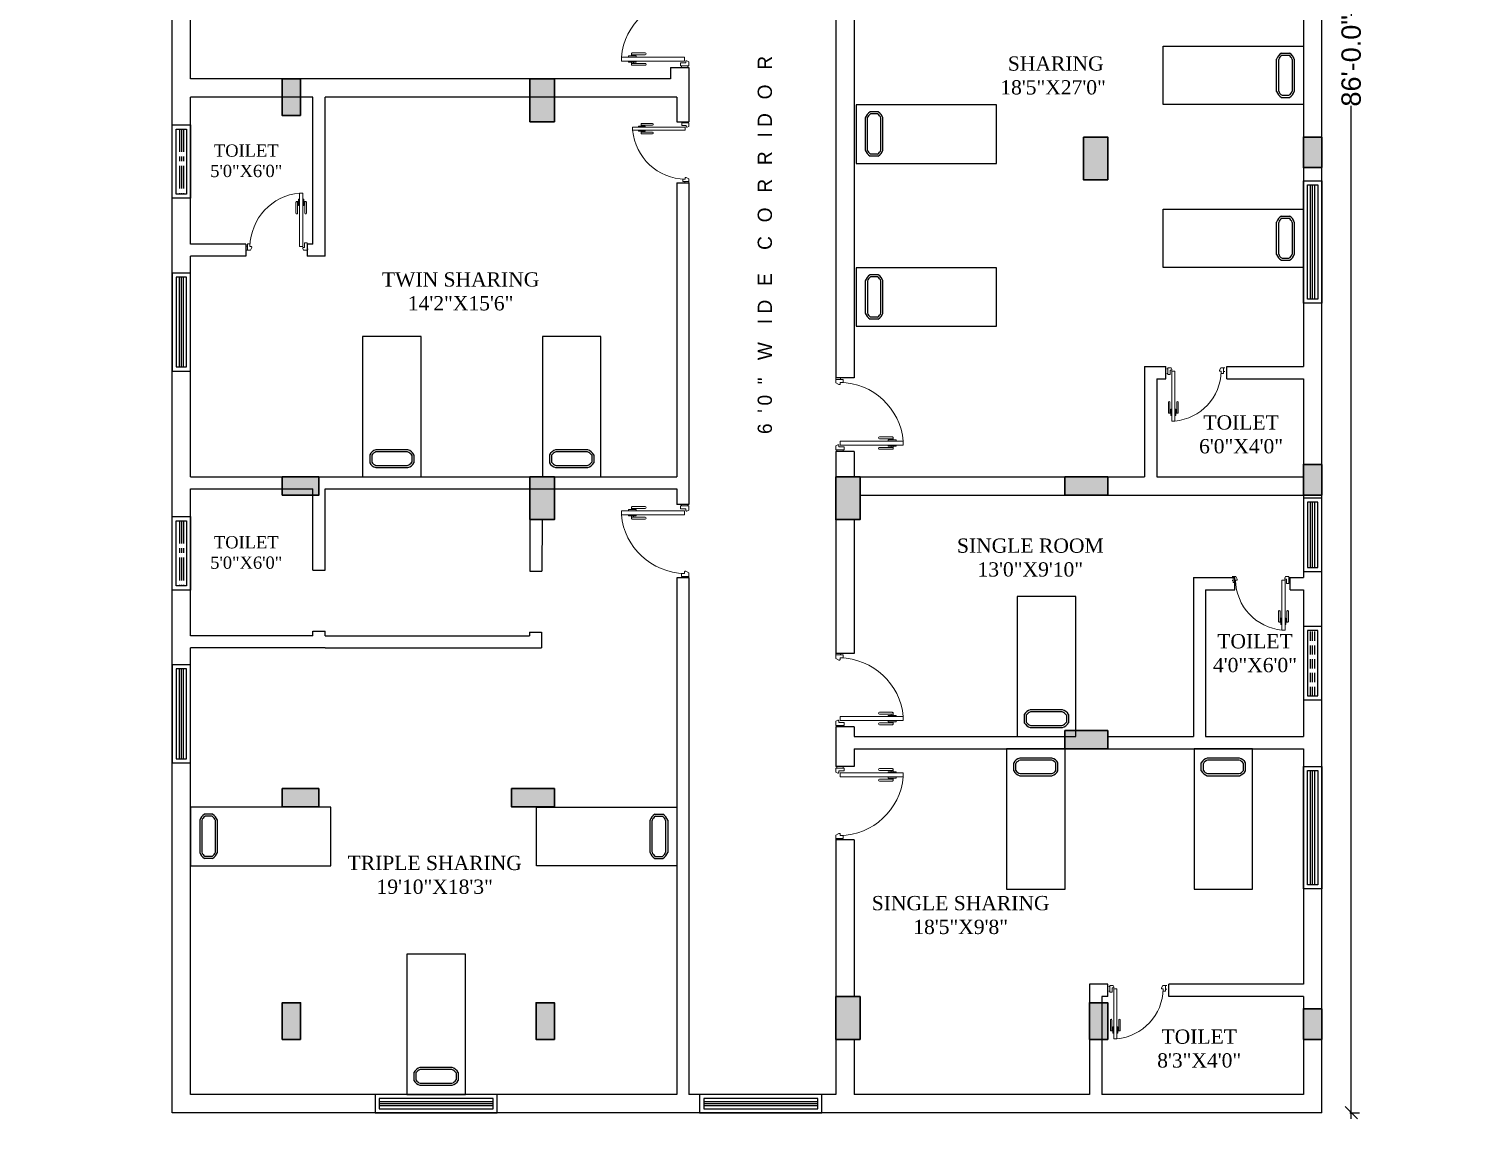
# Model space of a CAD drawing. Header units: inches. Extents: x 204954 to 440946, y -300749 to -143756.
# Drawn here: x 220662 to 221372, y -148414 to -147878 of the extents above; entities that cross this region are included whole.
import ezdxf

# ---------------------------------------------------------------- set-up
doc = ezdxf.new("R2010")
doc.units = ezdxf.units.IN
doc.header["$LTSCALE"] = 9
doc.header["$MEASUREMENT"] = 0
doc.linetypes.add('CENTER', pattern=[2, 1.25, -0.25, 0.25, -0.25])
doc.linetypes.add('DASHED', pattern=[0.75, 0.5, -0.25])
doc.layers.get('Defpoints').update_dxf_attribs({"lineweight": 0})
doc.layers.add('beam framing', color=91, linetype='Continuous')
for name, color, linetype, lineweight in [('COLUMNS', 1, 'Continuous', 30), ('PUERTAS', 40, 'Continuous', 15), ('PUERTAS MADERA', 37, 'Continuous', 13)]:
    doc.layers.add(name, color=color, linetype=linetype, lineweight=lineweight)
doc.layers.add('Hatch', color=7, linetype='Continuous', lineweight=15, true_color=0xa3a3a3)
doc.styles.add('outer', font='arial.ttf', dxfattribs={"height": 24})
doc.styles.add('SST1', font='arial.ttf', dxfattribs={"height": 9.5})
doc.dimstyles.new('DIMA-1', dxfattribs={"dimtxt": 9.5, "dimasz": 6, "dimexe": 4, "dimexo": 4, "dimgap": 0.25, "dimtad": 0, "dimdec": 1, "dimzin": 3, "dimdsep": 46, "dimlunit": 4, "dimtxsty": 'SST1', "dimblk1": 'OBLIQUE', "dimblk2": 'OBLIQUE', "dimsah": 1, "dimcen": 0, "dimdle": 3, "dimclrd": 3, "dimclre": 3, "dimclrt": 7, "dimadec": 0, "dimazin": 0, "dimtfac": 1, "dimtdec": 1, "dimtix": 1, "dimtmove": 2, "dimatfit": 3, "dimfxl": 4, "dimfxlon": 1, "dimtolj": 1, "dimtzin": 3, "dimarcsym": 0})

# ---------------------------------------------------------------- blocks, each defined once
blk = doc.blocks.new('A$C31806C9B')
at = {"layer": 'Hatch'}
blk.add_hatch(color=256, dxfattribs=at).paths.add_polyline_path([(0, -21), (0, 0), (-12, 0), (-12, -21)])
at = {"layer": 'COLUMNS'}
blk.add_lwpolyline([(-12, 0), (0, 0), (0, -21), (-12, -21)], close=True, dxfattribs=at)
blk = doc.blocks.new('A$C00142961')
at = {"layer": 'Hatch'}
blk.add_hatch(color=256, dxfattribs=at).paths.add_polyline_path([(9, 0), (0, 0), (0, -21), (9, -21)])
at = {"layer": 'COLUMNS'}
blk.add_lwpolyline([(0, 0), (9, 0), (9, -21), (0, -21)], close=True, dxfattribs=at)
blk = doc.blocks.new('A$C5E2070FF')
at = {"layer": 'Hatch'}
blk.add_hatch(color=256, dxfattribs=at).paths.add_polyline_path([(18, -9), (18, 0), (0, 0), (0, -9)])
at = {"layer": 'COLUMNS'}
blk.add_lwpolyline([(18, 0), (18, -9), (0, -9), (0, 0)], close=True, dxfattribs=at)
blk = doc.blocks.new('A$C5D5B4CD9')
at = {"layer": 'Hatch'}
blk.add_hatch(color=256, dxfattribs=at).paths.add_polyline_path([(-9, -15), (0, -15), (0, 0), (-9, 0)])
at = {"layer": 'COLUMNS'}
blk.add_lwpolyline([(0, -15), (-9, -15), (-9, 0), (0, 0)], close=True, dxfattribs=at)
blk = doc.blocks.new('_Oblique')
at = {"color": 0, "linetype": 'ByBlock', "lineweight": -2}
blk.add_line((-0.5, -0.5), (0.5, 0.5), dxfattribs=at)
blk = doc.blocks.new('*D76')
at = {"layer": 'beam framing', "color": 3, "lineweight": -2, "transparency": 16777216}
for p, q in [((221310.95, -147374.24), (221310.95, -147871.13)), ((221310.2, -147377.24), (221314.95, -147377.24)), ((221310.95, -148412.24), (221310.95, -147915.35)), ((221310.2, -148409.24), (221314.95, -148409.24))]:
    blk.add_line(p, q, dxfattribs=at)
at = {"layer": 'Defpoints', "color": 0, "transparency": 16777216}
for p in [(221296.52, -147377.24), (221296.52, -148409.24), (221310.95, -148409.24)]:
    blk.add_point(p, dxfattribs=at)
at = {"layer": 'beam framing', "color": 3, "lineweight": -2, "transparency": 16777216, "xscale": 6, "yscale": 6, "zscale": 6}
for p, rotation in [((221310.95, -147377.24), 90), ((221310.95, -148409.24), 270)]:
    blk.add_blockref('_Oblique', p, dxfattribs=dict(at, rotation=rotation))
at = {"layer": 'beam framing', "color": 7, "transparency": 16777216, "insert": (221310.95, -147893.24), "char_height": 9.5, "attachment_point": 5, "rotation": 90, "style": 'SST1'}
blk.add_mtext('\\A1;86\'-0.0"', dxfattribs=at)
blk = doc.blocks.new('dgfgf')
at = {"layer": 'PUERTAS', "color": 253}
for p, q in [((-4.11, 20.44), (-3.69, 20.44)), ((-0.94, 20.44), (-1.35, 20.44))]:
    blk.add_line(p, q, dxfattribs=at)
for points in [[(-3.24, 22.24), (-3.69, 22.24), (-3.69, 19.36), (-3.24, 19.36)], [(-1.8, 22.24), (-1.35, 22.24), (-1.35, 19.36), (-1.8, 19.36)]]:
    blk.add_lwpolyline(points, dxfattribs=at)
for points in [[(-4.11, 21.16), (-4.11, 16.12, -1), (-4.83, 16.12), (-4.83, 20.8, -0.414214), (-4.47, 21.16), (-3.69, 21.16)], [(-0.94, 21.16), (-0.94, 16.12, 1), (-0.22, 16.12), (-0.22, 20.8, 0.414214), (-0.58, 21.16), (-1.35, 21.16)]]:
    blk.add_lwpolyline(points, format="xyb", dxfattribs=at)
at = {"layer": 'PUERTAS MADERA'}
for p, q in [((-3.24, 24.85), (-1.8, 24.85)), ((-3.24, 1.63), (-3.24, 24.85)), ((-1.8, 24.85), (-1.8, 1.63)), ((-25.92, 1.8), (-26.46, 1.8)), ((-25.92, 2.7), (-24.84, 2.7)), ((-25.92, 0), (-25.92, 2.7)), ((-24.84, 2.7), (-24.84, 1.63)), ((-24.84, 1.63), (-24.39, 1.63)), ((-24.66, 0), (-24.04, 1.18)), ((-1.8, 1.63), (-3.24, 1.63)), ((-1.5, 0), (-1.88, 0.73)), ((-1.08, 1.18), (-1.53, 1.18)), ((-1.5, 0), (0, 0)), ((-1.08, 3.15), (-1.08, 1.18)), ((0, 3.15), (-1.08, 3.15)), ((0, 0), (0, 3.15)), ((0, 2.7), (0.54, 2.7)), ((0, 0.45), (0.54, 0.45)), ((-25.92, 0), (-26.46, 0)), ((-24.66, 0), (-25.92, 0))]:
    blk.add_line(p, q, dxfattribs=at)
at = {"layer": 'PUERTAS MADERA', "color": 251}
blk.add_arc((-1.08, 1.18), 23.77, 95.224, 178.9225, dxfattribs=at)
at = {"layer": 'PUERTAS MADERA'}
for centre, start, end in [((-24.39, 1.27), 345.0691, 90.0005), ((-1.53, 0.82), 90.0055, 194.9369)]:
    blk.add_arc(centre, 0.36, start, end, dxfattribs=at)

msp = doc.modelspace()

# ---------------------------------------------------------------- linework, layer by layer
at = {"color": 6}
for p, q in [((221276.71798, -147911.15381), (221280.6774, -147911.15381)), ((221276.99217, -147910.15381), (221280.40321, -147910.15381)), ((221078.85967, -147939.96442), (221074.90025, -147939.96446)), ((221078.58548, -147938.96442), (221075.17443, -147938.96445)), ((221276.71798, -147991.09242), (221280.6774, -147991.09242)), ((221276.99217, -147990.09242), (221280.40321, -147990.09242)), ((221078.86045, -148019.90303), (221074.90103, -148019.90307)), ((221078.58626, -148018.90304), (221075.17521, -148018.90307)), ((220850.07332, -148086.71227), (220850.07332, -148090.12332)), ((220851.07332, -148086.43809), (220851.07332, -148090.39751)), ((220938.30446, -148086.71227), (220938.30446, -148090.12332)), ((220939.30446, -148086.43809), (220939.30446, -148090.39751)), ((221171.22077, -148214.21227), (221171.22077, -148217.62332)), ((221172.22077, -148213.93809), (221172.22077, -148217.89751)), ((221145.39636, -148241.54442), (221145.39636, -148237.58501)), ((221146.39636, -148241.27024), (221146.39636, -148237.85919)), ((221237.39649, -148241.54443), (221237.39649, -148237.58501)), ((221238.39649, -148241.27024), (221238.39649, -148237.85919)), ((220752.32435, -148284.47321), (220748.36494, -148284.47321)), ((220752.05017, -148283.47321), (220748.63912, -148283.47321)), ((220969.28269, -148284.47321), (220973.24211, -148284.47321)), ((220969.55688, -148283.47321), (220972.96793, -148283.47321)), ((220871.78465, -148389.71228), (220871.78465, -148393.12333)), ((220872.78465, -148389.4381), (220872.78465, -148393.39752))]:
    msp.add_line(p, q, dxfattribs=at)
at = {"color": 2}
for points in [[(221218.72099, -147886.02302), (221287.52115, -147886.02302), (221287.52115, -147914.72285), (221218.72099, -147914.72285)], [(221136.85642, -147914.83306), (221068.05626, -147914.83373), (221068.05654, -147943.53356), (221136.8567, -147943.53289)], [(221218.72099, -147965.96163), (221287.52115, -147965.96163), (221287.52115, -147994.66146), (221218.72099, -147994.66146)], [(221136.8572, -147994.77168), (221068.05704, -147994.77235), (221068.05732, -148023.47217), (221136.85748, -148023.4715)], [(220825.94253, -148028.4411), (220825.94253, -148097.24126), (220854.64235, -148097.24126), (220854.64235, -148028.4411)], [(220914.17367, -148028.4411), (220914.17367, -148097.24126), (220942.8735, -148097.24126), (220942.8735, -148028.4411)], [(221147.08997, -148155.9411), (221147.08997, -148224.74126), (221175.7898, -148224.74126), (221175.7898, -148155.9411)], [(221170.52715, -148299.54141), (221170.52715, -148230.74126), (221141.82732, -148230.74126), (221141.82732, -148299.54141)], [(221262.52728, -148299.54142), (221262.52728, -148230.74126), (221233.82745, -148230.74126), (221233.82745, -148299.54142)], [(220810.32135, -148259.34242), (220741.52119, -148259.34242), (220741.52119, -148288.04224), (220810.32135, -148288.04224)], [(220911.2857, -148259.34242), (220980.08586, -148259.34242), (220980.08586, -148288.04224), (220911.2857, -148288.04224)], [(220847.65386, -148331.44111), (220847.65386, -148400.24127), (220876.35369, -148400.24127), (220876.35369, -148331.44111)]]:
    msp.add_lwpolyline(points, close=True, dxfattribs=at)
at = {"color": 6}
for points in [[(221274.36117, -147908.21907), (221274.36117, -147892.41399)], [(221275.36117, -147908.06546), (221275.36117, -147892.5676)], [(221276.71798, -147889.47925), (221280.6774, -147889.47925)], [(221276.99217, -147890.47925), (221280.40321, -147890.47925)], [(221282.03421, -147892.5676), (221282.03421, -147908.06546)], [(221283.03421, -147892.41399), (221283.03421, -147908.21907)], [(221072.54326, -147921.22466), (221072.54341, -147937.02974)], [(221073.54326, -147921.37826), (221073.54341, -147936.87612)], [(221078.85946, -147918.28986), (221074.90004, -147918.2899)], [(221078.58528, -147919.28986), (221075.17424, -147919.2899)], [(221080.21645, -147936.87605), (221080.2163, -147921.3782)], [(221081.21646, -147937.02966), (221081.2163, -147921.22458)], [(221274.36117, -147988.15768), (221274.36117, -147972.35261)], [(221275.36117, -147988.00407), (221275.36117, -147972.50622)], [(221276.71798, -147969.41786), (221280.6774, -147969.41786)], [(221276.99217, -147970.41786), (221280.40321, -147970.41786)], [(221282.03421, -147972.50622), (221282.03421, -147988.00407)], [(221283.03421, -147972.35261), (221283.03421, -147988.15768)], [(221072.54404, -148001.16328), (221072.54419, -148016.96835)], [(221073.54404, -148001.31688), (221073.54419, -148016.81473)], [(221078.86024, -147998.22847), (221074.90082, -147998.22851)], [(221078.58606, -147999.22848), (221075.17502, -147999.22851)], [(221080.21723, -148016.81467), (221080.21708, -148001.31681)], [(221081.21723, -148016.96827), (221081.21708, -148001.16319)], [(220829.39876, -148086.43809), (220829.39876, -148090.39751)], [(220830.39876, -148086.71227), (220830.39876, -148090.12332)], [(220848.13858, -148084.08128), (220832.3335, -148084.08128)], [(220847.98497, -148085.08128), (220832.48711, -148085.08128)], [(220917.6299, -148086.43809), (220917.6299, -148090.39751)], [(220918.6299, -148086.71227), (220918.6299, -148090.12332)], [(220936.36972, -148084.08128), (220920.56464, -148084.08128)], [(220936.21611, -148085.08128), (220920.71825, -148085.08128)], [(220832.3335, -148092.75432), (220848.13858, -148092.75432)], [(220832.48711, -148091.75432), (220847.98497, -148091.75432)], [(220920.56464, -148092.75432), (220936.36972, -148092.75432)], [(220920.71825, -148091.75432), (220936.21611, -148091.75432)], [(221150.54621, -148213.93809), (221150.54621, -148217.89751)], [(221151.54621, -148214.21227), (221151.54621, -148217.62332)], [(221169.28603, -148211.58128), (221153.48095, -148211.58128)], [(221169.13242, -148212.58128), (221153.63456, -148212.58128)], [(221153.48095, -148220.25432), (221169.28603, -148220.25432)], [(221153.63456, -148219.25432), (221169.13242, -148219.25432)], [(221164.13618, -148235.22819), (221148.3311, -148235.22819)], [(221256.13631, -148235.2282), (221240.33123, -148235.2282)], [(221163.98257, -148236.22819), (221148.48471, -148236.22819)], [(221148.48471, -148242.90124), (221163.98257, -148242.90124)], [(221166.07092, -148241.27024), (221166.07092, -148237.85919)], [(221167.07092, -148241.54442), (221167.07092, -148237.58501)], [(221255.9827, -148236.2282), (221240.48484, -148236.2282)], [(221240.48484, -148242.90124), (221255.9827, -148242.90124)], [(221258.07105, -148241.27024), (221258.07105, -148237.85919)], [(221259.07105, -148241.54443), (221259.07105, -148237.58501)], [(221148.3311, -148243.90124), (221164.13618, -148243.90124)], [(221240.33123, -148243.90124), (221256.13631, -148243.90124)], [(220752.32435, -148262.79865), (220748.36494, -148262.79865)], [(220752.05017, -148263.79865), (220748.63912, -148263.79865)], [(220969.28269, -148262.79865), (220973.24211, -148262.79865)], [(220969.55688, -148263.79865), (220972.96793, -148263.79865)], [(220746.00812, -148265.73339), (220746.00812, -148281.53847)], [(220747.00812, -148265.887), (220747.00812, -148281.38486)], [(220753.68117, -148281.38486), (220753.68117, -148265.887)], [(220754.68117, -148281.53847), (220754.68117, -148265.73339)], [(220966.92588, -148281.53847), (220966.92588, -148265.73339)], [(220967.92588, -148281.38486), (220967.92588, -148265.887)], [(220974.59892, -148265.887), (220974.59892, -148281.38486)], [(220975.59892, -148265.73339), (220975.59892, -148281.53847)], [(220851.1101, -148389.4381), (220851.1101, -148393.39752)], [(220852.1101, -148389.71228), (220852.1101, -148393.12333)], [(220869.84991, -148387.08129), (220854.04484, -148387.08129)], [(220869.6963, -148388.08129), (220854.19845, -148388.08129)], [(220854.04484, -148395.75433), (220869.84991, -148395.75433)], [(220854.19845, -148394.75433), (220869.6963, -148394.75433)]]:
    msp.add_lwpolyline(points, dxfattribs=at)
for centre, radius, start, end in [((221279.12887, -147893.82909), 4.97327, 118.99728471, 163.46863104), ((221279.12887, -147893.82909), 3.97327, 122.53185947, 161.48861885), ((221278.26651, -147893.82909), 3.97327, 18.51138115, 57.46814053), ((221278.26651, -147893.82909), 4.97327, 16.53136896, 61.00271529), ((221279.12887, -147906.80397), 4.97327, 196.53136896, 241.00271529), ((221279.12887, -147906.80397), 3.97327, 198.51138115, 237.46814025), ((221278.26651, -147906.80397), 3.97327, 302.53185975, 341.48861885), ((221278.26651, -147906.80397), 4.97327, 298.99728471, 343.46863104), ((221077.31097, -147922.63971), 4.97327, 118.99784375, 163.46919008), ((221077.31097, -147922.63971), 3.97327, 122.53241851, 161.48917789), ((221076.44862, -147922.63972), 3.97327, 18.5119402, 57.46869957), ((221076.44862, -147922.63972), 4.97327, 16.53192801, 61.00327434), ((221077.3111, -147935.6146), 4.97327, 196.53192801, 241.00327434), ((221077.3111, -147935.6146), 3.97327, 198.5119402, 237.46869929), ((221076.44874, -147935.6146), 3.97327, 302.53241879, 341.48917789), ((221076.44874, -147935.6146), 4.97327, 298.99784375, 343.46919008), ((221279.12887, -147973.7677), 4.97327, 118.99728471, 163.46863104), ((221279.12887, -147973.7677), 3.97327, 122.53185947, 161.48861885), ((221278.26651, -147973.7677), 3.97327, 18.51138115, 57.46814053), ((221278.26651, -147973.7677), 4.97327, 16.53136896, 61.00271529), ((221279.12887, -147986.74259), 4.97327, 196.53136896, 241.00271529), ((221279.12887, -147986.74259), 3.97327, 198.51138115, 237.46814025), ((221278.26651, -147986.74259), 3.97327, 302.53185975, 341.48861885), ((221278.26651, -147986.74259), 4.97327, 298.99728471, 343.46863104), ((221077.31175, -148002.57833), 4.97327, 118.99784375, 163.46919008), ((221077.31175, -148002.57833), 3.97327, 122.53241851, 161.48917789), ((221076.4494, -148002.57833), 3.97327, 18.5119402, 57.46869957), ((221076.4494, -148002.57833), 4.97327, 16.53192801, 61.00327434), ((221077.31188, -148015.55321), 4.97327, 196.53192801, 241.00327434), ((221077.31188, -148015.55321), 3.97327, 198.5119402, 237.46869929), ((221076.44952, -148015.55322), 3.97327, 302.53241879, 341.48917789), ((221076.44952, -148015.55322), 4.97327, 298.99784375, 343.46919008), ((220833.74859, -148088.84898), 4.97327, 106.53136897, 151.00271529), ((220833.74859, -148088.84898), 3.97327, 108.51138115, 147.46814053), ((220846.72348, -148088.84898), 3.97327, 32.53185975, 71.48861885), ((220846.72348, -148088.84898), 4.97327, 28.99728471, 73.46863103), ((220921.97974, -148088.84898), 4.97327, 106.53136897, 151.00271529), ((220921.97974, -148088.84898), 3.97327, 108.51138115, 147.46814053), ((220934.95462, -148088.84898), 3.97327, 32.53185975, 71.48861885), ((220934.95462, -148088.84898), 4.97327, 28.99728471, 73.46863103), ((220833.74859, -148087.98662), 4.97327, 208.99728471, 253.46863103), ((220833.74859, -148087.98662), 3.97327, 212.53185947, 251.48861885), ((220846.72348, -148087.98662), 3.97327, 288.51138115, 327.46814025), ((220846.72348, -148087.98662), 4.97327, 286.53136897, 331.00271529), ((220921.97974, -148087.98662), 4.97327, 208.99728471, 253.46863103), ((220921.97974, -148087.98662), 3.97327, 212.53185947, 251.48861885), ((220934.95462, -148087.98662), 3.97327, 288.51138115, 327.46814025), ((220934.95462, -148087.98662), 4.97327, 286.53136897, 331.00271529), ((221154.89604, -148216.34898), 4.97327, 106.53136897, 151.00271529), ((221154.89604, -148216.34898), 3.97327, 108.51138115, 147.46814053), ((221167.87093, -148216.34898), 3.97327, 32.53185975, 71.48861885), ((221167.87093, -148216.34898), 4.97327, 28.99728471, 73.46863103), ((221154.89604, -148215.48662), 4.97327, 208.99728471, 253.46863103), ((221154.89604, -148215.48662), 3.97327, 212.53185947, 251.48861885), ((221167.87093, -148215.48662), 3.97327, 288.51138115, 327.46814025), ((221167.87093, -148215.48662), 4.97327, 286.53136897, 331.00271529), ((221149.7462, -148239.99589), 4.97327, 106.53136897, 151.00271529), ((221162.72108, -148239.99589), 4.97327, 28.99728471, 73.46863103), ((221241.74632, -148239.99589), 4.97327, 106.53136897, 151.00271529), ((221254.72121, -148239.99589), 4.97327, 28.99728471, 73.46863103), ((221149.7462, -148239.13354), 4.97327, 208.99728471, 253.46863103), ((221149.7462, -148239.99589), 3.97327, 108.51138115, 147.46814025), ((221149.7462, -148239.13354), 3.97327, 212.53185975, 251.48861885), ((221162.72108, -148239.99589), 3.97327, 32.53185947, 71.48861885), ((221162.72108, -148239.13354), 3.97327, 288.51138115, 327.46814053), ((221162.72108, -148239.13354), 4.97327, 286.53136897, 331.00271529), ((221241.74632, -148239.13354), 4.97327, 208.99728471, 253.46863103), ((221241.74632, -148239.99589), 3.97327, 108.51138115, 147.46814025), ((221241.74632, -148239.13354), 3.97327, 212.53185975, 251.48861885), ((221254.72121, -148239.99589), 3.97327, 32.53185947, 71.48861885), ((221254.72121, -148239.13354), 3.97327, 288.51138115, 327.46814053), ((221254.72121, -148239.13354), 4.97327, 286.53136897, 331.00271529), ((220750.77582, -148267.14849), 4.97327, 118.99728471, 163.46863103), ((220750.77582, -148267.14849), 3.97327, 122.53185947, 161.48861885), ((220749.91347, -148267.14849), 3.97327, 18.51138115, 57.46814053), ((220749.91347, -148267.14849), 4.97327, 16.53136897, 61.00271529), ((220971.69358, -148267.14849), 4.97327, 118.99728471, 163.46863104), ((220971.69358, -148267.14849), 3.97327, 122.53185947, 161.48861885), ((220970.83122, -148267.14849), 3.97327, 18.51138115, 57.46814053), ((220970.83122, -148267.14849), 4.97327, 16.53136896, 61.00271529), ((220750.77582, -148280.12337), 4.97327, 196.53136897, 241.00271529), ((220750.77582, -148280.12337), 3.97327, 198.51138115, 237.46814025), ((220749.91347, -148280.12337), 3.97327, 302.53185975, 341.48861885), ((220749.91347, -148280.12337), 4.97327, 298.99728471, 343.46863103), ((220971.69358, -148280.12337), 4.97327, 196.53136896, 241.00271529), ((220971.69358, -148280.12337), 3.97327, 198.51138115, 237.46814025), ((220970.83122, -148280.12337), 3.97327, 302.53185975, 341.48861885), ((220970.83122, -148280.12337), 4.97327, 298.99728471, 343.46863104), ((220855.45993, -148391.84898), 4.97327, 106.53136897, 151.00271529), ((220855.45993, -148391.84898), 3.97327, 108.51138115, 147.46814053), ((220868.43482, -148391.84898), 3.97327, 32.53185975, 71.48861885), ((220868.43482, -148391.84898), 4.97327, 28.99728471, 73.46863103), ((220855.45993, -148390.98663), 4.97327, 208.99728471, 253.46863103), ((220855.45993, -148390.98663), 3.97327, 212.53185947, 251.48861885), ((220868.43482, -148390.98663), 3.97327, 288.51138115, 327.46814025), ((220868.43482, -148390.98663), 4.97327, 286.53136897, 331.00271529)]:
    msp.add_arc(centre, radius, start, end, dxfattribs=at)
at = {"layer": 'beam framing', "color": 1}
for p, q in [((221296.52116, -148409.24127), (221296.52116, -147377.24127)), ((220732.52119, -148409.24127), (220732.52119, -147554.24126)), ((221287.52116, -147686.10486), (221287.52116, -147945.60141)), ((220741.52119, -147902.1048), (220741.52119, -147791.24127)), ((221058.02119, -147814.00006), (221058.02118, -147945.60141)), ((221067.02119, -147814.00006), (221067.02118, -148048.80281)), ((220977.0212, -147902.1048), (220741.52119, -147902.1048)), ((220977.0212, -147896.44328), (220986.0212, -147896.44327)), ((220977.0212, -147896.44328), (220977.0212, -147902.1048)), ((220986.0212, -147896.44327), (220986.0212, -147902.1048)), ((220986.0212, -147902.1048), (220986.0212, -147902.1048)), ((220986.0212, -147902.1048), (220986.0212, -147923.10477)), ((220801.52114, -147911.1048), (220741.52119, -147911.1048)), ((220741.52119, -147983.1048), (220741.52119, -147911.1048)), ((220801.52114, -147983.1048), (220801.52114, -147911.1048)), ((220980.0212, -147911.1048), (220807.52114, -147911.1048)), ((220807.52114, -147989.1048), (220807.52114, -147911.1048)), ((220980.0212, -147911.1048), (220980.0212, -147923.10477)), ((220980.0212, -147923.10477), (220986.0212, -147923.10477)), ((221058.02118, -147945.60141), (221058.02118, -148048.80281)), ((221287.52116, -147945.60483), (221287.52116, -148043.24126)), ((220980.0212, -147953.10477), (220980.0212, -148097.24126)), ((220980.0212, -147953.10477), (220986.0212, -147953.10477)), ((220986.0212, -147953.10477), (220986.0212, -148110.85958)), ((220768.65915, -147983.1048), (220741.52114, -147983.1048)), ((220768.65915, -147983.1048), (220768.65915, -147989.1048)), ((220801.52114, -147983.1048), (220798.65915, -147983.1048)), ((220798.65915, -147983.1048), (220798.65915, -147989.1048)), ((220768.65915, -147989.1048), (220741.52114, -147989.1048)), ((220741.52119, -148097.24126), (220741.52119, -147989.1048)), ((220807.52114, -147989.1048), (220798.65915, -147989.1048)), ((221209.52116, -148043.24126), (221219.9873, -148043.24126)), ((221209.52116, -148043.24126), (221209.52116, -148097.24126)), ((221219.9873, -148049.24126), (221219.9873, -148043.24126)), ((221249.9873, -148049.24126), (221249.9873, -148043.24126)), ((221249.9873, -148043.24126), (221287.52116, -148043.24126)), ((221067.02118, -148048.80281), (221058.02118, -148048.80281)), ((221215.52116, -148049.24126), (221219.9873, -148049.24126)), ((221215.52116, -148049.24126), (221215.52116, -148097.24126)), ((221249.9873, -148049.24126), (221287.52116, -148049.24126)), ((221287.52116, -148049.24126), (221287.52116, -148146.74126)), ((221067.02117, -148084.80281), (221058.02117, -148084.80281)), ((221058.02117, -148084.80281), (221058.02119, -148183.95095)), ((221067.02117, -148084.80281), (221067.02117, -148097.24126)), ((220741.52119, -148097.24126), (220980.0212, -148097.24126)), ((221067.02117, -148097.24126), (221209.52116, -148097.24126)), ((221215.52116, -148097.24126), (221287.52116, -148097.24126)), ((220741.52119, -148175.24126), (220741.52119, -148103.24126)), ((220741.52119, -148103.24126), (220801.52114, -148103.24126)), ((220801.52114, -148143.02261), (220801.52114, -148103.24126)), ((220807.52114, -148103.24126), (220980.0212, -148103.24126)), ((220807.52114, -148143.02261), (220807.52114, -148103.24126)), ((220980.0212, -148103.24126), (220980.0212, -148110.85958)), ((221070.02118, -148106.24126), (221287.52116, -148106.24126)), ((220986.0212, -148110.85958), (220980.0212, -148110.85958)), ((220908.02121, -148118.24126), (220907.90331, -148143.49134)), ((220914.02114, -148118.26927), (220913.90324, -148143.51935)), ((221067.02117, -148118.24126), (221067.02117, -148183.95095)), ((220801.52114, -148143.02261), (220807.52114, -148143.02261)), ((220907.90331, -148143.49134), (220913.90324, -148143.51935)), ((220980.0212, -148146.85958), (220980.0212, -148400.24127)), ((220986.0212, -148146.85958), (220980.0212, -148146.85958)), ((220986.0212, -148146.85958), (220980.0212, -148146.85958)), ((220986.0212, -148146.85958), (220980.0212, -148146.85958)), ((220986.0212, -148146.85958), (220986.0212, -148400.24127)), ((221233.52116, -148146.74126), (221233.52116, -148224.74126)), ((221233.52116, -148146.74126), (221253.9246, -148146.74126)), ((221253.9246, -148152.74126), (221253.9246, -148146.74126)), ((221280.9246, -148146.74126), (221287.52116, -148146.74126)), ((221280.9246, -148152.74126), (221280.9246, -148146.74126)), ((221239.52116, -148152.74126), (221239.52116, -148224.74126)), ((221239.52116, -148152.74126), (221253.9246, -148152.74126)), ((221239.52116, -148152.74126), (221239.52116, -148152.74126)), ((221280.9246, -148152.74126), (221287.52116, -148152.74126)), ((221287.52116, -148152.74126), (221287.52116, -148224.74126)), ((220801.52114, -148175.24126), (220741.52114, -148175.24126)), ((220801.52114, -148175.24126), (220801.52114, -148173.02261)), ((220801.52114, -148173.02261), (220807.52114, -148173.02261)), ((220807.52114, -148175.24126), (220807.52114, -148173.02261)), ((220807.52114, -148175.24126), (220907.75505, -148175.24126)), ((220907.76322, -148173.49101), (220907.75505, -148175.24126)), ((220907.76322, -148173.49101), (220913.76316, -148173.51903)), ((220913.76316, -148173.51903), (220913.7271, -148181.24126)), ((220807.52114, -148181.24126), (220741.52114, -148181.24126)), ((220741.52119, -148400.24127), (220741.52119, -148181.24126)), ((220807.52114, -148181.24126), (220913.7271, -148181.24126)), ((221067.02119, -148183.95095), (221058.02119, -148183.95095)), ((221067.02119, -148219.95095), (221058.02119, -148219.95095)), ((221058.02119, -148219.95095), (221058.02119, -148239.42335)), ((221067.02117, -148219.95095), (221067.02117, -148224.74125)), ((221067.02117, -148224.74125), (221170.5212, -148224.74126)), ((221191.5212, -148224.74126), (221233.52116, -148224.74126)), ((221239.52116, -148224.74126), (221287.52116, -148224.74126)), ((221067.02117, -148230.74125), (221287.52116, -148230.74126)), ((221067.02117, -148230.74125), (221067.02117, -148239.42335)), ((221287.52116, -148230.74126), (221287.52116, -148346.24127)), ((221067.02117, -148239.42335), (221058.02119, -148239.42335)), ((221067.02117, -148275.42335), (221058.02119, -148275.42335)), ((221058.02119, -148275.42335), (221058.02119, -148400.24127)), ((221067.02117, -148275.42335), (221067.02117, -148352.24124)), ((221191.5212, -148346.24127), (221182.5212, -148346.24127)), ((221182.5212, -148346.24127), (221182.5212, -148400.24127)), ((221191.5212, -148352.24127), (221191.5212, -148346.24127)), ((221287.52116, -148346.24127), (221221.5212, -148346.24127)), ((221221.5212, -148352.24127), (221221.5212, -148346.24127)), ((221191.5212, -148352.24127), (221188.5212, -148352.24127)), ((221188.5212, -148352.24127), (221188.5212, -148400.24127)), ((221287.52116, -148352.24127), (221221.5212, -148352.24127)), ((221287.52116, -148352.24127), (221287.52116, -148400.24127)), ((221067.02117, -148373.24124), (221067.02117, -148400.24127)), ((220980.0212, -148400.24127), (220741.52119, -148400.24127)), ((221058.02115, -148400.24127), (220986.0212, -148400.24127)), ((221182.5212, -148400.24127), (221067.02115, -148400.24127)), ((221287.52116, -148400.24127), (221188.5212, -148400.24127)), ((221296.52116, -148409.24127), (220732.52119, -148409.24127))]:
    msp.add_line(p, q, dxfattribs=at)
at = {"layer": 'beam framing', "color": 71, "linetype": 'DASHED', "lineweight": 25, "ltscale": 18}
msp.add_line((220786.5212, -147902.10484), (220786.5212, -147911.1048), dxfattribs=at)
at = {"layer": 'beam framing', "color": 6, "linetype": 'CENTER'}
for p, q in [((220736.02114, -147926.68146), (220736.02114, -147958.68146)), ((220737.02114, -147926.68146), (220737.02114, -147958.68146)), ((220738.02114, -147926.68146), (220738.02114, -147958.68146)), ((220736.02114, -148118.81791), (220736.02114, -148150.81791)), ((220737.02114, -148118.81791), (220737.02114, -148150.81791)), ((220738.02114, -148118.81791), (220738.02114, -148150.81791))]:
    msp.add_line(p, q, dxfattribs=at)
at = {"layer": 'beam framing', "color": 4}
for p, q in [((221291.02116, -148010.09407), (221291.02116, -147954.09407)), ((221292.02116, -148010.09407), (221292.02116, -147954.09407)), ((221293.02116, -148010.09407), (221293.02116, -147954.09407)), ((220736.02114, -148043.40994), (220736.02114, -147999.40994)), ((220737.02114, -148043.40994), (220737.02114, -147999.40994)), ((220738.02114, -148043.40994), (220738.02114, -147999.40994)), ((221291.02116, -148141.74126), (221291.02116, -148109.74126)), ((221292.02116, -148141.74126), (221292.02116, -148109.74126)), ((221293.02116, -148141.74126), (221293.02116, -148109.74126)), ((220736.02114, -148235.54639), (220736.02114, -148191.54639)), ((220737.02114, -148235.54639), (220737.02114, -148191.54639)), ((220738.02114, -148235.54639), (220738.02114, -148191.54639)), ((221291.02116, -148297.39569), (221291.02116, -148241.39569)), ((221292.02116, -148297.39569), (221292.02116, -148241.39569)), ((221293.02116, -148297.39569), (221293.02116, -148241.39569)), ((220834.00378, -148403.74127), (220890.00378, -148403.74127)), ((220834.00378, -148404.74127), (220890.00378, -148404.74127)), ((220834.00378, -148405.74127), (220890.00378, -148405.74127)), ((220993.25408, -148403.74141), (221049.25408, -148403.74141)), ((220993.25408, -148404.74141), (221049.25408, -148404.74141)), ((220993.25408, -148405.74141), (221049.25408, -148405.74141))]:
    msp.add_line(p, q, dxfattribs=at)
at = {"layer": 'beam framing', "color": 6, "linetype": 'DASHED'}
for p, q in [((221291.02116, -148204.74126), (221291.02116, -148172.74126)), ((221292.02116, -148204.74126), (221292.02116, -148172.74126)), ((221293.02116, -148204.74126), (221293.02116, -148172.74126))]:
    msp.add_line(p, q, dxfattribs=at)
at = {"layer": 'beam framing', "color": 5}
for points in [[(220732.52114, -147924.68146), (220741.52114, -147924.68146), (220741.52114, -147960.68146), (220732.52114, -147960.68146)], [(220734.52114, -147926.68146), (220739.52114, -147926.68146), (220739.52114, -147958.68146), (220734.52114, -147958.68146)], [(221287.52116, -148012.09407), (221287.52116, -147952.09407), (221296.52116, -147952.09407), (221296.52116, -148012.09407)], [(221287.52116, -148012.09407), (221287.52116, -147952.09407), (221296.52116, -147952.09407), (221296.52116, -148012.09407)], [(221289.52116, -148010.09407), (221289.52116, -147954.09407), (221294.52116, -147954.09407), (221294.52116, -148010.09407)], [(220732.52114, -148045.40994), (220741.52114, -148045.40994), (220741.52114, -147997.40994), (220732.52114, -147997.40994)], [(220734.52114, -148043.40994), (220739.52114, -148043.40994), (220739.52114, -147999.40994), (220734.52114, -147999.40994)], [(221287.52116, -148143.74126), (221296.52116, -148143.74126), (221296.52116, -148107.74126), (221287.52116, -148107.74126)], [(221289.52116, -148141.74126), (221294.52116, -148141.74126), (221294.52116, -148109.74126), (221289.52116, -148109.74126)], [(220732.52114, -148116.81791), (220741.52114, -148116.81791), (220741.52114, -148152.81791), (220732.52114, -148152.81791)], [(220734.52114, -148118.81791), (220739.52114, -148118.81791), (220739.52114, -148150.81791), (220734.52114, -148150.81791)], [(221287.52116, -148206.74126), (221296.52116, -148206.74126), (221296.52116, -148170.74126), (221287.52116, -148170.74126)], [(221289.52116, -148204.74126), (221294.52116, -148204.74126), (221294.52116, -148172.74126), (221289.52116, -148172.74126)], [(220732.52114, -148237.54639), (220741.52114, -148237.54639), (220741.52114, -148189.54639), (220732.52114, -148189.54639)], [(220734.52114, -148235.54639), (220739.52114, -148235.54639), (220739.52114, -148191.54639), (220734.52114, -148191.54639)], [(221287.52116, -148299.39569), (221287.52116, -148239.39569), (221296.52116, -148239.39569), (221296.52116, -148299.39569)], [(221287.52116, -148299.39569), (221287.52116, -148239.39569), (221296.52116, -148239.39569), (221296.52116, -148299.39569)], [(221289.52116, -148297.39569), (221289.52116, -148241.39569), (221294.52116, -148241.39569), (221294.52116, -148297.39569)], [(220832.00378, -148409.24127), (220892.00378, -148409.24127), (220892.00378, -148400.24127), (220832.00378, -148400.24127)], [(220834.00378, -148407.24127), (220890.00378, -148407.24127), (220890.00378, -148402.24127), (220834.00378, -148402.24127)], [(220991.25408, -148409.24141), (221051.25408, -148409.24141), (221051.25408, -148400.24141), (220991.25408, -148400.24141)], [(220993.25408, -148407.24141), (221049.25408, -148407.24141), (221049.25408, -148402.24141), (220993.25408, -148402.24141)]]:
    msp.add_lwpolyline(points, close=True, dxfattribs=at)
at = {"layer": 'beam framing', "color": 1}
msp.add_circle((221267.41484, -148374.87), 4304.54104, dxfattribs=at)

# ---------------------------------------------------------------- block references
for p, xscale, yscale, zscale, rotation in [((220986.01581, -147895.71825), -1.333147479374056, 1.333147479374056, 1.333147479374056, 90), ((220986.01671, -147923.70896), 1.110956228565547, 1.110956228565547, 1.110956228565547, 90), ((221221.00062, -148043.77021), 1.053335341182317, 1.053335341182317, 1.053335341182317, 180), ((221058.02656, -148084.0828), 1.333337048467204, 1.333337048467204, 1.333337048467204, 270), ((220986.01581, -148111.57958), 1.333337048467204, 1.333337048467204, 1.333337048467204, 90), ((221280.3558, -148146.26589), -1.053335341182317, 1.053335341182317, 1.053335341182317, 180), ((221058.02658, -148219.23095), 1.333337048467204, 1.333337048467204, 1.333337048467204, 270), ((221058.02658, -148240.14336), -1.333337048467204, 1.333337048467204, 1.333337048467204, 270), ((221192.53452, -148346.77022), 1.053335341182317, 1.053335341182317, 1.053335341182317, 180)]:
    msp.add_blockref('dgfgf', p, dxfattribs=dict(xscale=xscale, yscale=yscale, zscale=zscale, rotation=rotation))
at = {"xscale": 1.127516458934183, "yscale": 1.127516458934183, "zscale": 1.127516458934183}
msp.add_blockref('dgfgf', (220798.6591, -147986.1048), dxfattribs=at)
at = {"layer": 'beam framing', "rotation": 270}
for name, p in [('A$C5E2070FF', (220795.52122, -147902.10483)), ('A$C00142961', (221191.5212, -148097.24126)), ('A$C00142961', (221191.5212, -148221.74126)), ('A$C00142961', (220920.0212, -148250.24126)), ('A$C5E2070FF', (220795.5212, -148355.24126)), ('A$C5E2070FF', (220920.02118, -148355.24126)), ('A$C5E2070FF', (221191.5212, -148355.24126))]:
    msp.add_blockref(name, p, dxfattribs=at)
at = {"layer": 'beam framing'}
for name, p in [('A$C31806C9B', (220920.02122, -147902.10477)), ('A$C31806C9B', (221191.5212, -147930.60483)), ('A$C5D5B4CD9', (221296.52123, -147930.60483)), ('A$C5D5B4CD9', (221296.52118, -148091.24126)), ('A$C5E2070FF', (220786.5212, -148097.24126)), ('A$C31806C9B', (220920.02121, -148097.24126)), ('A$C31806C9B', (221070.02118, -148097.24126)), ('A$C5E2070FF', (220786.5212, -148250.24126)), ('A$C31806C9B', (221070.0212, -148352.24124)), ('A$C5D5B4CD9', (221296.52118, -148358.24124))]:
    msp.add_blockref(name, p, dxfattribs=at)

# ---------------------------------------------------------------- texts
at = {"color": 7, "lineweight": 30, "ltscale": 16, "insert": (221023.29261, -147980.17995), "char_height": 7, "width": 571.811662, "attachment_point": 5, "rotation": 90, "style": 'outer'}
msp.add_mtext('\\A1;{\\fBankGothic Lt BT|b0|i0|c0|p34;\\T2;\\C256;6\'0" WIDE CORRIDOR}', dxfattribs=at)
at = {"color": 7, "lineweight": 30, "ltscale": 16, "attachment_point": 5, "style": 'outer'}
for s, insert, char_height in [('\\A1;{\\fTimes New Roman|b0|i0|c0|p18;\\C256; SHARING\\P18\'5"X27\'0"}', (221164.66797, -147900.44981), 7), ('\\A1;{\\fTimes New Roman|b0|i0|c0|p18;\\C256;TOILET\\P5\'0"X6\'0"}', (220768.83672, -147942.30195), 6), ('\\A1;{\\fTimes New Roman|b0|i0|c0|p18;\\C256;TWIN SHARING\\P14\'2"X15\'6"}', (220874.01111, -148006.35636), 7), ('\\A1;{\\fTimes New Roman|b0|i0|c0|p18;\\C256;TOILET\\P6\'0"X4\'0"}', (221256.91334, -148076.49196), 7), ('\\A1;{\\fTimes New Roman|b0|i0|c0|p18;\\C256;TOILET\\P5\'0"X6\'0"}', (220768.83672, -148134.4384), 6), ('\\A1;{\\fTimes New Roman|b0|i0|c0|p18;\\C256;SINGLE ROOM\\P13\'0"X9\'10"}', (221153.50389, -148136.92581), 7), ('\\A1;{\\fTimes New Roman|b0|i0|c0|p18;\\C256;TOILET\\P4\'0"X6\'0"}', (221263.73408, -148183.8448), 7), ('\\A1;{\\fTimes New Roman|b0|i0|c0|p18;\\C256;TRIPLE SHARING\\P19\'10"X18\'3"}', (220861.28912, -148292.56845), 7), ('\\A1;{\\fTimes New Roman|b0|i0|c0|p18;\\C256;SINGLE SHARING\\P18\'5"X9\'8"}', (221119.32425, -148312.28321), 7), ('\\A1;{\\fTimes New Roman|b0|i0|c0|p18;\\C256;TOILET\\P8\'3"X4\'0"}', (221236.3676, -148377.77803), 7)]:
    msp.add_mtext(s, dxfattribs=dict(at, insert=insert, char_height=char_height))

# ---------------------------------------------------------------- dimensions: what is measured, and where the dimension line sits
at = {"layer": 'beam framing', "color": 1}
dim = msp.add_linear_dim(base=(221310.94597, -148409.24127), p1=(221296.52116, -147377.24127), p2=(221296.52116, -148409.24127), angle=90, dimstyle='DIMA-1', override={"dimlunit": 3, "dimfxl": 0.75, "dimarcsym": 1}, dxfattribs=at)
dim.commit()
dim.dimension.update_dxf_attribs({"geometry": '*D76', "text_midpoint": (221310.94597, -147893.24127)})

doc.saveas('drawing.dxf')
